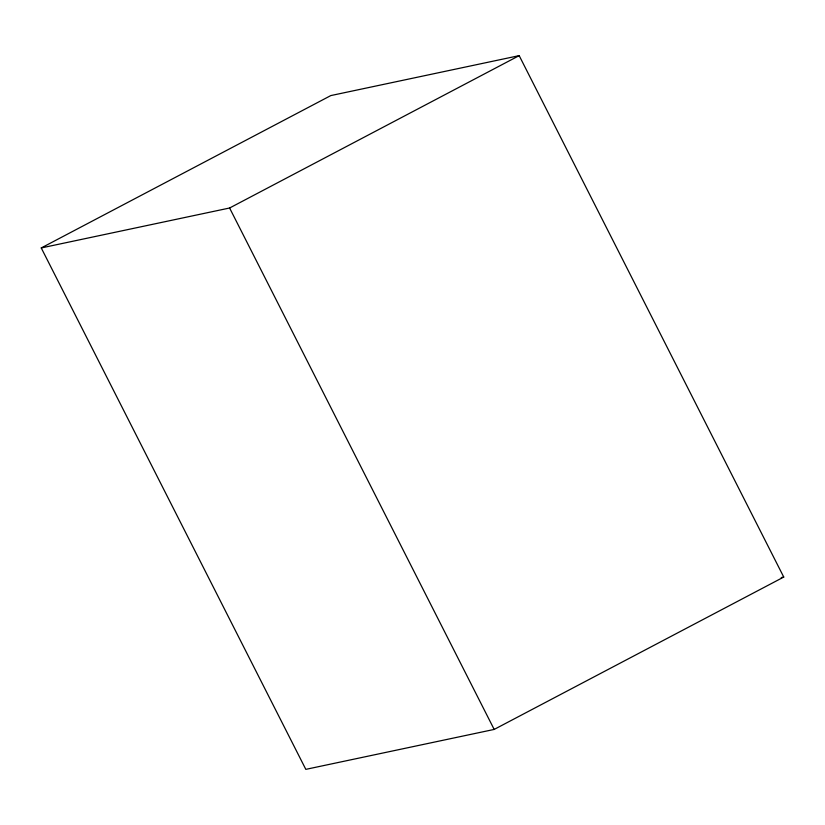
<?xml version="1.0" encoding="UTF-8"?>
<svg xmlns="http://www.w3.org/2000/svg" width="825" height="825" viewBox="0 0 825 825"><rect width="100%" height="100%" fill="white"/><g stroke="black" fill="none" stroke-linecap="round" stroke-linejoin="round"><path stroke-width="1.24" d="M41.25 247.943L330.825 95.576L519.183 55.636L783.75 577.057L494.175 729.424L305.817 769.364L41.25 247.943L229.608 208.003L519.183 55.636M781.234 577.593L783.75 577.057M229.608 208.003L494.175 729.424"/></g></svg>
